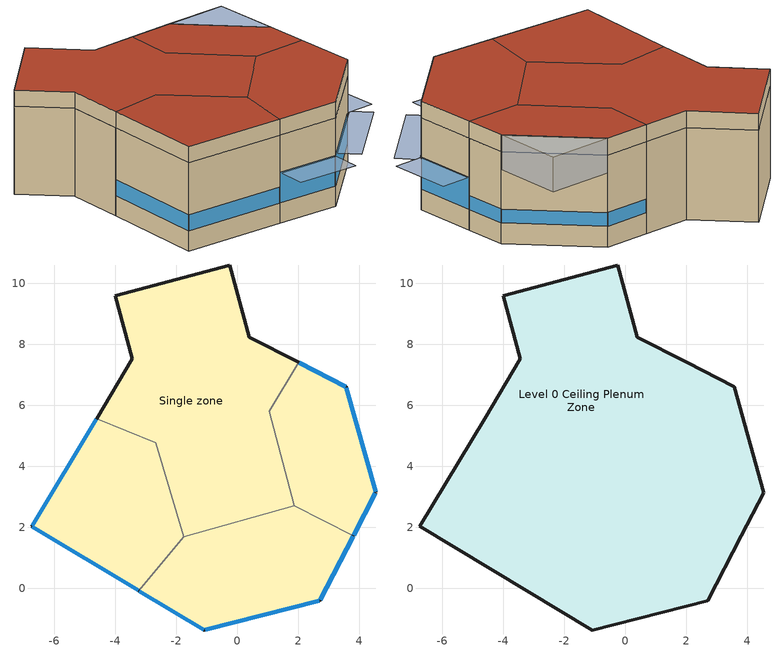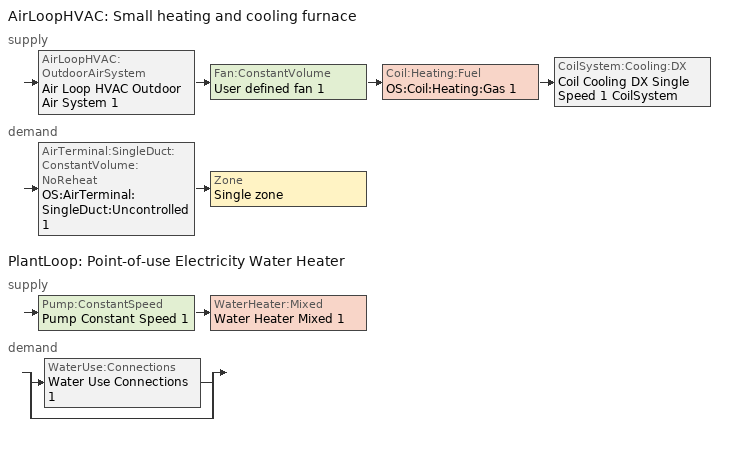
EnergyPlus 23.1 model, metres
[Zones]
Single zone
 floor ground (SLAB-ON-GRADE-FLOOR): 2.02,7.4 3.58,6.6 4.55,3.13 3.82,1.72 1.88,2.7 1.05,5.8 z0; -0.23,10.6 0.4,8.23 2.02,7.4 1.05,5.8 1.88,2.7 -1.75,1.69 -2.67,4.77 -4.61,5.55 -3.44,7.52 -3.99,9.59 z0; 1.88,2.7 3.82,1.72 2.71,-0.41 -1.07,-1.37 -3.22,-0.08 -1.75,1.69 z0; -4.61,5.55 -2.67,4.77 -1.75,1.69 -3.22,-0.08 -6.73,2.02 z0
 wall outside (EXTERIOR-WALL): 3.58,6.6 2.02,7.4 0.4,8.23 -0.23,10.6 -3.99,9.59 -3.44,7.52 -4.61,5.55 -6.73,2.02 -3.22,-0.08 -1.07,-1.37 2.71,-0.41 3.82,1.72 4.55,3.13 3.58,6.6 z0:3.35
 wall to Single zone (INTERIOR-WALL): 1.88,2.7 3.82,1.72 1.88,2.7 1.05,5.8 1.88,2.7 -1.75,1.69 1.88,2.7 / 2.02,7.4 1.05,5.8 2.02,7.4 / -2.67,4.77 -1.75,1.69 -3.22,-0.08 -1.75,1.69 -2.67,4.77 -4.61,5.55 -2.67,4.77 z0:3.35
 window (3'0" x 3'0" Double pane  Alum Construction): 3.56,6.61 2.04,7.39 / 3.83,1.74 4.54,3.11 z0.76:1.26; 4.54,3.15 3.59,6.57 z0.76:1.25; -1.04,-1.37 2.69,-0.42 / -3.2,-0.1 -1.09,-1.36 / 2.73,-0.39 3.81,1.7 z0.76:1.92; -4.62,5.53 -6.72,2.04 / -6.71,2.01 -3.24,-0.07 z0.76:1.38
 ceiling to Level 0 Ceiling Plenum Zone (Default interior ceiling): 3.82,1.72 4.55,3.13 3.58,6.6 2.02,7.4 1.05,5.8 1.88,2.7 z3.35; -1.75,1.69 1.88,2.7 1.05,5.8 2.02,7.4 0.4,8.23 -0.23,10.6 -3.99,9.59 -3.44,7.52 -4.61,5.55 -2.67,4.77 z3.35; -1.07,-1.37 2.71,-0.41 3.82,1.72 1.88,2.7 -1.75,1.69 -3.22,-0.08 z3.35; -3.22,-0.08 -1.75,1.69 -2.67,4.77 -4.61,5.55 -6.73,2.02 z3.35
Level 0 Ceiling Plenum Zone
 wall outside (EXTERIOR-WALL): 3.58,6.6 2.02,7.4 0.4,8.23 -0.23,10.6 -3.99,9.59 -3.44,7.52 -4.61,5.55 -6.73,2.02 -3.22,-0.08 -1.07,-1.37 2.71,-0.41 3.82,1.72 4.55,3.13 3.58,6.6 z3.35:3.96
 roof outside (EXTERIOR-ROOF): 3.82,1.72 4.55,3.13 3.58,6.6 2.02,7.4 1.05,5.8 1.88,2.7 z3.96; -1.75,1.69 1.88,2.7 1.05,5.8 2.02,7.4 0.4,8.23 -0.23,10.6 -3.99,9.59 -3.44,7.52 -4.61,5.55 -2.67,4.77 z3.96; -1.07,-1.37 2.71,-0.41 3.82,1.72 1.88,2.7 -1.75,1.69 -3.22,-0.08 z3.96; -3.22,-0.08 -1.75,1.69 -2.67,4.77 -4.61,5.55 -6.73,2.02 z3.96
shading: 4.55,3.13 5.76,5.46 / 5.76,5.46 3.58,6.6 z2.71:3.96; 3.58,6.6 4.55,3.13 z3.35:3.96; 4.55,3.13 5.76,5.46 3.58,6.6 z3.96; -0.6,-2.19 3.13,-1.24 2.92,-0.42 -0.81,-1.37 z1.92; -1.69,-2.36 -1.09,-1.36 -3.2,-0.1 -3.8,-1.09 z1.92; 3.76,-0.93 4.84,1.16 3.81,1.7 2.73,-0.39 z1.92
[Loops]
AirLoopHVAC 'Small heating and cooling furnace'
 supply: AirLoopHVAC:OutdoorAirSystem 'Air Loop HVAC Outdoor Air System 1' > Fan:ConstantVolume 'User defined fan 1' > Coil:Heating:Fuel 'OS:Coil:Heating:Gas 1' > CoilSystem:Cooling:DX 'Coil Cooling DX Single Speed 1 CoilSystem'
 demand: AirTerminal:SingleDuct:ConstantVolume:NoReheat 'OS:AirTerminal:SingleDuct:Uncontrolled 1' > Zone 'Single zone'
PlantLoop 'Point-of-use Electricity Water Heater'
 supply: Pump:ConstantSpeed 'Pump Constant Speed 1' > WaterHeater:Mixed 'Water Heater Mixed 1'
 demand: split
  | WaterUse:Connections 'Water Use Connections 1'
  | bypass
[Building]
East entrance bldg v2: North Axis {deg}=0
[Site:Location]
NREL east entrance building: Latitude {deg}=39.74; Longitude {deg}=-105.18; Time Zone {hr}=-7; Elevation {m}=1829
[SizingPeriod:DesignDay] Day of Month=21; Dry-Bulb Temperature Range Modifier Type=DefaultMultipliers; Barometric Pressure {Pa}=81198; Rain Indicator=No; Snow Indicator=No; Daylight Saving Time Indicator=No; Begin Environment Reset Mode=FullResetAtBeginEnvironment
Name | Month | Day Type | Maximum Dry-Bulb Temperature {C} | Daily Dry-Bulb Temperature Range {deltaC} | Humidity Condition Type | Wetbulb or DewPoint at Maximum Dry-Bulb {C} | Wind Speed {m/s} | Wind Direction {deg} | Solar Model Indicator | ASHRAE Clear Sky Optical Depth for Beam Irradiance (taub) | ASHRAE Clear Sky Optical Depth for Diffuse Irradiance (taud) | Enthalpy at Maximum Dry-Bulb {J/kg} | Sky Clearness
Denver Centennial  Golden   N Ann Clg .4% Condns DB=>MWB | 7 | SummerDesignDay | 33 | 15.2 | Wetbulb | 15.7 | 4.9 | 0 | ASHRAETau | 0.424 | 2.025
Denver Centennial  Golden   N Ann Clg .4% Condns DP=>MDB | 7 | SummerDesignDay | 20.2 | 15.2 | Dewpoint | 16.1 | 4.9 | 0 | ASHRAETau | 0.424 | 2.025
Denver Centennial  Golden   N Ann Clg .4% Condns Enth=>MDB | 7 | SummerDesignDay | 27.3 | 15.2 | Enthalpy |  | 4.9 | 0 | ASHRAETau | 0.424 | 2.025 | 59700
Denver Centennial  Golden   N Ann Clg .4% Condns WB=>MDB | 7 | SummerDesignDay | 27.3 | 15.2 | Wetbulb | 18.4 | 4.9 | 0 | ASHRAETau | 0.424 | 2.025
Denver Centennial  Golden   N Ann Htg 99.6% Condns DB | 12 | WinterDesignDay | -18.8 | 0 | Wetbulb | -18.8 | 3 | 340 | ASHRAEClearSky |  |  |  | 0
Denver Centennial  Golden   N Ann Htg Wind 99.6% Condns WS=>MCDB | 12 | WinterDesignDay | 3.9 | 0 | Wetbulb | 3.9 | 12.2 | 340 | ASHRAEClearSky |  |  |  | 0
Denver Centennial  Golden   N Ann Hum_n 99.6% Condns DP=>MCDB | 12 | WinterDesignDay | -10.9 | 0 | Dewpoint | -21.6 | 3 | 340 | ASHRAEClearSky |  |  |  | 0
[Material]
Name | Roughness | Thickness {m} | Conductivity {W/m-K} | Density {kg/m3} | Specific Heat {J/kg-K} | Thermal Absorptance | Solar Absorptance | Visible Absorptance
Built-up Roofing - 3/8 in. | Rough | 0.009525 | 0.16 | 1120 | 1460 | 0.9 | 0.7 | 0.7
Expanded Polystyrene - Extruded - 1 in. | MediumSmooth | 0.0254 | 0.00918 | 29 | 1210 | 0.9 | 0.7 | 0.7
Gypsum Board - 3/4 in. | MediumSmooth | 0.01905 | 0.16 | 800 | 1090 | 0.9 | 0.7 | 0.7
Gypsum Board - 5/8 in. | MediumSmooth | 0.015875 | 0.05066 | 800 | 1090 | 0.9 | 0.7 | 0.7
Hardboard - High Density - Standard-tempered Grade - 3/4 in. | Smooth | 0.01905 | 0.144 | 1010 | 1340 | 0.9 | 0.7 | 0.7
Lightweight Concrete - 6 in. - 80 lb/ft3 | MediumRough | 0.1524 | 0.53 | 1281.48 | 840 | 0.9 | 0.7 | 0.7
Mineral Fiber Batt Insulation - 10 in. | VeryRough | 0.254 | 0.05 | 19 | 960 | 0.9 | 0.7 | 0.7
Stuco | Rough | 0.013 | 0.22832 | 2659 | 837 | 0.5 | 0.5 | 0.5
Vegetable Fiber Board  Sheathing - Intermediate Density - 1/2 in. | Smooth | 0.0127 | 0.057 | 350 | 1300 | 0.9 | 0.7 | 0.7
Wood-Framed - 4 in. Studs - 16 in. OC - R-0 Cavity Insulation | Smooth | 0.0889 | 0.11626 | 126.145 | 1556.29 | 0.9 | 0.7 | 0.7
Wood-Framed - 4 in. Studs - 16 in. OC - R-11 Cavity Insulation | Smooth | 0.0889 | 0.0191 | 126.145 | 1556.29 | 0.9 | 0.7 | 0.7
[WindowMaterial:SimpleGlazingSystem]
3'0" x 3'0" Double pane  Alum Material: U-Factor {W/m2-K}=2.49844; Solar Heat Gain Coefficient=0.38
[Construction]
3'0" x 3'0" Double pane  Alum Construction: 3'0" x 3'0" Double pane  Alum Material
Default interior ceiling: Gypsum Board - 3/4 in.
EXTERIOR-ROOF: Built-up Roofing - 3/8 in., Hardboard - High Density - Standard-tempered Grade - 3/4 in., Mineral Fiber Batt Insulation - 10 in., Vegetable Fiber Board  Sheathing - Intermediate Density - 1/2 in.
EXTERIOR-WALL: Stuco, Expanded Polystyrene - Extruded - 1 in., Wood-Framed - 4 in. Studs - 16 in. OC - R-11 Cavity Insulation, Gypsum Board - 5/8 in.
INTERIOR-WALL: Gypsum Board - 5/8 in., Wood-Framed - 4 in. Studs - 16 in. OC - R-0 Cavity Insulation, Gypsum Board - 5/8 in.
SLAB-ON-GRADE-FLOOR: Lightweight Concrete - 6 in. - 80 lb/ft3
[Space]
Name | Zone | Space Type
Level 0 Ceiling Plenum | Level 0 Ceiling Plenum Zone | Plenum
Entry way 1 | Single zone | Entry way
Open area 1 | Single zone | Open area
Small office 1 | Single zone | Small office
Utility 1 | Single zone | Utility
[SpaceList]
Plenum: Level 0 Ceiling Plenum
Entry way: Entry way 1
Open area: Open area 1
Small office: Small office 1
Utility: Utility 1
[Zone] Multiplier=1
Name | Part of Total Floor Area
Level 0 Ceiling Plenum Zone | No
Single zone | Yes
[People] Number of People Calculation Method=People; Fraction Radiant=0.3; Activity Level Schedule=Default People Activity Schedule Very Low Activity - Seated Passive
Name | Zone or ZoneList or Space or SpaceList | Number of People Schedule | Number of People
People 2 | Open area | Office Space Occupancy | 4
Open area 1 Occupant 1 | Open area 1 | Office Space Occupancy | 1
People 1 | Small office | Core Zone Occupancy | 1
Small office 1 Occupant 1 | Small office 1 | Office Space Occupancy | 1
People 3 | Utility | Core Zone Occupancy | 1
[Lights] Schedule=Building Lights; Design Level Calculation Method=LightingLevel; Fraction Radiant=0.3
Name | Zone or ZoneList or Space or SpaceList | Lighting Level {W}
Lights 2 | Entry way | 56.32
Entry way  Luminaire 1 | Entry way 1 | 43.2
Lights 3 | Open area | 84.48
Open area 1 Luminaire 1; Open area 1 Luminaire 2 | Open area 1 | 168.96
Open area 1 Luminaire 3 | Open area 1 | 43.2
Lights 4 | Small office | 56.32
Small office 1 Luminaire 1 | Small office 1 | 500
Small office 1 Luminaire 2 | Small office 1 | 129.6
Lights 1 | Utility | 50
Utility 1 Luminaire 1 | Utility 1 | 84.48
Utility 1 Luminaire 2 | Utility 1 | 64.8
[ElectricEquipment] Design Level Calculation Method=EquipmentLevel; Fraction Radiant=0.3
Name | Zone or ZoneList or Space or SpaceList | Schedule | Design Level {W}
Electric Equipment 1 | Open area | Building Plug Load | 480
Electric Equipment 2 | Open area | Building Plug Load | 60
Electric Equipment 3 | Open area | Building Plug Load | 156
Electric Equipment 4 | Open area | Building Plug Load | 48
Open area 1 Plug Load 1 | Open area 1 | Building Plug Load | 10
Open area 1 Plug Load 2 | Open area 1 | Building Plug Load | 73
Open area 1 Plug Load 3 | Open area 1 | Always On Discrete | 75
Open area 1 Plug Load 4 | Open area 1 | Building Plug Load | 48
Open area 1 Plug Load 5 | Open area 1 | Building Plug Load | 130
Open area 1 Plug Load 6 | Open area 1 | Building Plug Load | 960
Electric Equipment 5 | Small office | Building Plug Load | 5
Electric Equipment 6 | Small office | Building Plug Load | 73
Electric Equipment 7 | Small office | Building Plug Load | 75
Small office 1 Plug Load 1 | Small office 1 | Building Plug Load | 60
Small office 1 Plug Load 2 | Small office 1 | Building Plug Load | 90
Small office 1 Plug Load 3 | Small office 1 | Building Plug Load | 52
Electric Equipment 8 | Utility | Building Plug Load | 90
[ZoneInfiltration:DesignFlowRate] Schedule=Infiltration Schedule 100% 24/7-365; Design Flow Rate Calculation Method=Flow/ExteriorArea
Name | Zone or ZoneList or Space or SpaceList | Flow Rate per Exterior Surface Area {m3/s-m2} | Constant Term Coefficient
Space Type 1 Leaky Bldg Infiltration | Plenum | 0.001524
Entry way Leaky Bldg Infiltration | Entry way | 0.002032
Open area Leaky Bldg Infiltration | Open area | 0.001524 | 1
Small office Leaky Bldg Infiltration | Small office | 0.001524
Utility Leaky Bldg Infiltration | Utility | 0.001524
[DesignSpecification:OutdoorAir] Outdoor Air Method=Sum; Outdoor Air Flow per Person {m3/s-person}=0.00943895; Outdoor Air Flow per Zone Floor Area {m3/s-m2}=0; Outdoor Air Flow per Zone {m3/s}=0; Outdoor Air Flow Air Changes per Hour {1/hr}=0
Open area Min OA; Entry way Min OA; Small office Min OA; Utility Min OA
[DesignSpecification:OutdoorAir:SpaceList]
Single zone DSOA Space List: Space 1=Entry way 1; Space 1 Design Specification Outdoor Air Object=Entry way Min OA; Space 2=Open area 1; Space 2 Design Specification Outdoor Air Object=Open area Min OA; Space 3=Small office 1; Space 3 Design Specification Outdoor Air Object=Small office Min OA; Space 4=Utility 1; Space 4 Design Specification Outdoor Air Object=Utility Min OA
[DesignSpecification:ZoneAirDistribution]
Single zone Design Spec Zone Air Dist: Zone Air Distribution Effectiveness in Cooling Mode=1; Zone Air Distribution Effectiveness in Heating Mode=1
[Sizing:Zone]
Single zone: Zone Cooling Design Supply Air Temperature Input Method=SupplyAirTemperature; Zone Cooling Design Supply Air Temperature {C}=12.7778; Zone Cooling Design Supply Air Temperature Difference {deltaC}=11.11; Zone Heating Design Supply Air Temperature Input Method=SupplyAirTemperature; Zone Heating Design Supply Air Temperature {C}=40; Zone Heating Design Supply Air Temperature Difference {deltaC}=11.11; Zone Cooling Design Supply Air Humidity Ratio {kgWater/kgDryAir}=0.0085; Zone Heating Design Supply Air Humidity Ratio {kgWater/kgDryAir}=0.008; Design Specification Outdoor Air Object=Single zone DSOA Space List; Cooling Design Air Flow Method=DesignDay; Cooling Design Air Flow Rate {m3/s}=0.0755116; Cooling Minimum Air Flow per Zone Floor Area {m3/s-m2}=0.000762; Cooling Minimum Air Flow {m3/s}=0.471947; Cooling Minimum Air Flow Fraction=0.12; Heating Design Air Flow Method=DesignDay; Heating Design Air Flow Rate {m3/s}=0.0755116; Heating Maximum Air Flow per Zone Floor Area {m3/s-m2}=0.002032; Heating Maximum Air Flow {m3/s}=0.141584; Heating Maximum Air Flow Fraction=0.3; Design Specification Zone Air Distribution Object=Single zone Design Spec Zone Air Dist; Account for Dedicated Outdoor Air System=No; Zone Load Sizing Method=Sensible Load Only No Latent Load; Zone Latent Cooling Design Supply Air Humidity Ratio Input Method=HumidityRatioDifference; Zone Cooling Design Supply Air Humidity Ratio Difference {kgWater/kgDryAir}=0.005; Zone Latent Heating Design Supply Air Humidity Ratio Input Method=HumidityRatioDifference; Zone Humidification Design Supply Air Humidity Ratio Difference {kgWater/kgDryAir}=0.005
[Sizing:System]
Small heating and cooling furnace: Type of Load to Size On=Sensible; Design Outdoor Air Flow Rate {m3/s}=Autosize; Central Heating Maximum System Air Flow Ratio=0.3; Preheat Design Temperature {C}=7; Preheat Design Humidity Ratio {kgWater/kgDryAir}=0.008; Precool Design Temperature {C}=12.8; Precool Design Humidity Ratio {kgWater/kgDryAir}=0.008; Central Cooling Design Supply Air Temperature {C}=12.8; Central Heating Design Supply Air Temperature {C}=40; Type of Zone Sum to Use=NonCoincident; 100% Outdoor Air in Cooling=No; 100% Outdoor Air in Heating=No; Central Cooling Design Supply Air Humidity Ratio {kgWater/kgDryAir}=0.0085; Central Heating Design Supply Air Humidity Ratio {kgWater/kgDryAir}=0.008; Cooling Supply Air Flow Rate Method=DesignDay; Cooling Supply Air Flow Rate {m3/s}=0; Cooling Supply Air Flow Rate Per Floor Area {m3/s-m2}=0.00996765; Cooling Fraction of Autosized Cooling Supply Air Flow Rate=1; Cooling Supply Air Flow Rate Per Unit Cooling Capacity {m3/s-W}=3.94755e-05; Heating Supply Air Flow Rate Method=DesignDay; Heating Supply Air Flow Rate {m3/s}=0; Heating Supply Air Flow Rate Per Floor Area {m3/s-m2}=0.00996765; Heating Fraction of Autosized Heating Supply Air Flow Rate=1; Heating Fraction of Autosized Cooling Supply Air Flow Rate=1; Heating Supply Air Flow Rate Per Unit Heating Capacity {m3/s-W}=3.15882e-05; System Outdoor Air Method=ZoneSum; Zone Maximum Outdoor Air Fraction=1; Cooling Design Capacity Method=CoolingDesignCapacity; Cooling Design Capacity {W}=Autosize; Cooling Design Capacity Per Floor Area {W/m2}=234.7; Fraction of Autosized Cooling Design Capacity=1; Heating Design Capacity Method=HeatingDesignCapacity; Heating Design Capacity {W}=Autosize; Heating Design Capacity Per Floor Area {W/m2}=157; Fraction of Autosized Heating Design Capacity=1; Central Cooling Capacity Control Method=OnOff
[Sizing:Plant]
Point-of-use Electricity Water Heater: Loop Type=Heating; Design Loop Exit Temperature {C}=48.8889; Loop Design Temperature Difference {deltaC}=11.1111; Sizing Option=NonCoincident; Zone Timesteps in Averaging Window=1; Coincident Sizing Factor Mode=None
[ZoneControl:Thermostat]
Single zone Thermostat: Zone or ZoneList=Single zone; Control Type Schedule=Single zone Thermostat Schedule; Control 1=Single zone Thermostat; Temperature Difference Between Cutout And Setpoint {deltaC}=0
[ThermostatSetpoint:DualSetpoint]
Single zone Thermostat: Heating Setpoint Temperature Schedule=Space Thermostat Heating Setpoint; Cooling Setpoint Temperature Schedule=Space Thermostat Cooling Setpoint
[ZoneHVAC:Baseboard:Convective:Electric]
Elec Baseboard: Availability Schedule=Always On Discrete 1; Heating Design Capacity {W}=205.95; Efficiency=0.9
[AirTerminal:SingleDuct:ConstantVolume:NoReheat]
OS:AirTerminal:SingleDuct:Uncontrolled 1: Availability Schedule=Always On Discrete 1; Maximum Air Flow Rate {m3/s}=AutoSize
[Zone equipment]
Single zone: OS:AirTerminal:SingleDuct:Uncontrolled 1, Elec Baseboard
[Fan:ConstantVolume]
User defined fan 1: Availability Schedule=Always On Discrete; Fan Total Efficiency=0.8; Pressure Rise {Pa}=311.361; Maximum Flow Rate {m3/s}=AutoSize; Motor Efficiency=0.8574; Motor In Airstream Fraction=1
[Coil:Cooling:DX:SingleSpeed]
Coil Cooling DX Single Speed 1: Availability Schedule=Always On Discrete; Gross Rated Total Cooling Capacity {W}=Autosize; Gross Rated Sensible Heat Ratio=Autosize; Gross Rated Cooling COP {W/W}=2.591; Rated Air Flow Rate {m3/s}=Autosize; 2017 Rated Evaporator Fan Power Per Volume Flow Rate {W/(m3/s)}=773.3; 2023 Rated Evaporator Fan Power Per Volume Flow Rate {W/(m3/s)}=934.4; Total Cooling Capacity Function of Temperature Curve=ptac_coil_clg_dx_1spd_clg_curve_f_of_temp 1; Total Cooling Capacity Function of Flow Fraction Curve=ptac_coil_clg_dx_1spd_clg_curve_f_of_flow 1; Energy Input Ratio Function of Temperature Curve=ptac_coil_clg_dx_1spd_energy_input_ratio_f_of_temp 1; Energy Input Ratio Function of Flow Fraction Curve=ptac_coil_clg_dx_1spd_energy_input_ratio_f_of_flow 1; Part Load Fraction Correlation Curve=ptac_coil_clg_dx_1spd_part_load_fraction 1; Minimum Outdoor Dry-Bulb Temperature for Compressor Operation {C}=-25; Nominal Time for Condensate Removal to Begin {s}=0; Ratio of Initial Moisture Evaporation Rate and Steady State Latent Capacity=0; Maximum Cycling Rate {cycles/hr}=1; Latent Capacity Time Constant {s}=0; Condenser Type=AirCooled; Evaporative Condenser Effectiveness=0; Evaporative Condenser Air Flow Rate {m3/s}=Autosize; Evaporative Condenser Pump Rated Power Consumption {W}=Autosize; Crankcase Heater Capacity {W}=0; Maximum Outdoor Dry-Bulb Temperature for Crankcase Heater Operation {C}=5.68434e-14; Basin Heater Capacity {W/K}=0; Basin Heater Setpoint Temperature {C}=10
[Coil:Heating:Fuel]
OS:Coil:Heating:Gas 1: Availability Schedule=Always On Discrete 1; Fuel Type=NaturalGas; Burner Efficiency=0.98; Nominal Capacity {W}=AutoSize; Parasitic Electric Load {W}=0; Parasitic Fuel Load {W}=0
[CoilSystem:Cooling:DX]
Coil Cooling DX Single Speed 1 CoilSystem: Availability Schedule=Always On Discrete; Cooling Coil=Coil Cooling DX Single Speed 1
[Controller:OutdoorAir]
Controller Outdoor Air 1: Minimum Outdoor Air Flow Rate {m3/s}=Autosize; Maximum Outdoor Air Flow Rate {m3/s}=Autosize; Economizer Control Type=NoEconomizer; Economizer Control Action Type=ModulateFlow; Economizer Maximum Limit Dry-Bulb Temperature {C}=28; Economizer Maximum Limit Enthalpy {J/kg}=64000; Economizer Minimum Limit Dry-Bulb Temperature {C}=-100; Lockout Type=NoLockout; Minimum Limit Type=FixedMinimum; Mechanical Ventilation Controller=Controller Mechanical Ventilation 1; High Humidity Control=No; Control High Indoor Humidity Based on Outdoor Humidity Ratio=Yes; Heat Recovery Bypass Control Type=BypassWhenOAFlowGreaterThanMinimum
[Controller:MechanicalVentilation]
Controller Mechanical Ventilation 1: Availability Schedule=Always On Discrete 1; Demand Controlled Ventilation=No; System Outdoor Air Method=ZoneSum; Zone or ZoneList 1=Single zone; Design Specification Outdoor Air Object Name 1=Open area Min OA; Design Specification Zone Air Distribution Object Name 1=Single zone Design Spec Zone Air Dist
[AirLoopHVAC]
Small heating and cooling furnace: Design Supply Air Flow Rate {m3/s}=AutoSize; Design Return Air Flow Fraction of Supply Air Flow=1
[Pump:ConstantSpeed]
Pump Constant Speed 1: Design Flow Rate {m3/s}=Autosize; Design Pump Head {Pa}=89672; Design Power Consumption {W}=Autosize; Motor Efficiency=0.9; Fraction of Motor Inefficiencies to Fluid Stream=0; Pump Control Type=Intermittent; Design Power Sizing Method=PowerPerFlowPerPressure; Design Electric Power per Unit Flow Rate {W/(m3/s)}=348701.1; Design Shaft Power per Unit Flow Rate per Unit Head {W/((m3/s)-Pa)}=1.28205
[WaterHeater:Mixed]
Water Heater Mixed 1: Tank Volume {m3}=0.3785; Setpoint Temperature Schedule=Point-of-use Electricity Water Heater Water Temp - 120.0F; Deadband Temperature Difference {deltaC}=2; Maximum Temperature Limit {C}=82.22; Heater Control Type=Cycle; Heater Maximum Capacity {W}=845000; Heater Ignition Minimum Flow Rate {m3/s}=0; Heater Ignition Delay {s}=0; Heater Fuel Type=Electricity; Heater Thermal Efficiency=0.98; Off Cycle Parasitic Fuel Consumption Rate {W}=0; Off Cycle Parasitic Fuel Type=Electricity; Off Cycle Parasitic Heat Fraction to Tank=0; On Cycle Parasitic Fuel Consumption Rate {W}=0; On Cycle Parasitic Fuel Type=Electricity; On Cycle Parasitic Heat Fraction to Tank=0; Ambient Temperature Indicator=Schedule; Ambient Temperature Schedule=Water Heater Ambient Temp Schedule - 70F; Off Cycle Loss Coefficient to Ambient Temperature {W/K}=0; Off Cycle Loss Fraction to Zone=1; On Cycle Loss Coefficient to Ambient Temperature {W/K}=0; On Cycle Loss Fraction to Zone=1; Use Side Effectiveness=1; Source Side Effectiveness=1; Use Side Design Flow Rate {m3/s}=Autosize; Source Side Design Flow Rate {m3/s}=Autosize; Indirect Water Heating Recovery Time {hr}=1.5; Source Side Flow Control Mode=IndirectHeatPrimarySetpoint
[WaterHeater:Sizing]
Water Heater Mixed 1: Design Mode=PeakDraw; Time Storage Can Meet Peak Draw {hr}=0.538503; Time for Tank Recovery {hr}=0; Nominal Tank Volume for Autosizing Plant Connections {m3}=1
[PlantLoop]
Point-of-use Electricity Water Heater: Fluid Type=Water; Plant Equipment Operation Scheme=Point-of-use Electricity Water Heater Operation Schemes; Maximum Loop Temperature {C}=100; Minimum Loop Temperature {C}=0; Maximum Loop Flow Rate {m3/s}=Autosize; Minimum Loop Flow Rate {m3/s}=0; Plant Loop Volume {m3}=Autocalculate; Load Distribution Scheme=Optimal; Plant Loop Demand Calculation Scheme=SingleSetpoint; Common Pipe Simulation=None
[PlantEquipmentList]
Point-of-use Electricity Water Heater Heating Equipment List: Water Heater Mixed 1
[PlantEquipmentOperation:HeatingLoad]
Point-of-use Electricity Water Heater Heating Operation Scheme: Load Range 1 Lower Limit {W}=0; Load Range 1 Upper Limit {W}=1000000000; Range 1 Equipment List=Point-of-use Electricity Water Heater Heating Equipment List
[PlantEquipmentOperationSchemes]
Point-of-use Electricity Water Heater Operation Schemes: Control Scheme 1=Point-of-use Electricity Water Heater Heating Operation Scheme; Control Scheme 1 Schedule=Always On Discrete
[AvailabilityManager:Scheduled] Schedule=Always On Discrete
Small heating and cooling furnace Availability Manager; Air Loop HVAC Outdoor Air System 1 Availability Manager
[SetpointManager:Scheduled]
Setpoint Manager Scheduled 2: Control Variable=Temperature; Schedule=Point-of-use Electricity Water Heater Water Temp - 120.0F
[SetpointManager:SingleZone:Reheat] Control Variable=Temperature; Minimum Supply Air Temperature {C}=12.7778; Maximum Supply Air Temperature {C}=40.5556; Control Zone=Single zone
Name | Setpoint Node or NodeList
Fan Outlet OS Default SPM | Fan Outlet
Htg Coil Outlet OS Default SPM | Htg Coil Outlet
OS:SetpointManager:SingleZone:Reheat 1 | Furnace Outlet
[SetpointManager:MixedAir]
Mixed Air OS Default SPM: Control Variable=Temperature; Setpoint Node or NodeList=Mixed Air
[WaterUse:Equipment] Flow Rate Fraction Schedule=Building Water Use; Zone=Single zone
Name | Peak Flow Rate {m3/s} | Target Temperature Schedule
Utility 1 Water Fixture 1 | 1.68222e-05 | 6.056 L/s Toilet mixed temp 40.0F
Utility 1 Water Fixture 2 | 1.7525e-05 | 0.06309 m^3/hr Faucet mixed temp 100.0F
[WaterUse:Connections]
Water Use Connections 1: Water Use Equipment 1=Utility 1 Water Fixture 1; Water Use Equipment 2=Utility 1 Water Fixture 2
[Schedule:Day:Interval]
Building Lights Default Weekday Schedule: No, 07:00, 0.2, 16:00, 0.9, 18:00, 0.7, 20:00, 0.5, 24:00, 0.2
Building Lights Summer Design Day 1; Space Occupancy Summer Design Day 1; Space Occupancy Winter Design Day 1; Building Plug Load Summer Design Day 1; Schedule Day 4: No, 24:00, 1
Building Lights Winter Design Day 1; Building Plug Load Winter Design Day 1; Schedule Day 8; All Weekends 9: No, 24:00, 0
All Weekends 8: No, 24:00, 0.25
Space Occupancy Default Weekday Schedule: No, 07:00, 0.25, 16:15, 0.5, 18:00, 1, 24:00, 0.25
Schedule Day 5: No, 24:00, 120
All Weekends 10; Schedule Day 7: No, 24:00, 0.3
Building Plug Load Default Weekday Schedule: No, 06:15, 0.3, 17:00, 0.9, 24:00, 0.3
Schedule Day 6: No, 07:00, 0.1, 16:00, 0.3, 24:00, 0.1
All Weekends 13; Space Thermostat Heating Setpoint Default Weekday Schedule: No, 24:00, 16.78
Space Thermostat Heating Setpoint Summer Design Day 1; Space Thermostat Heating Setpoint Winter Design Day 1: No, 24:00, 22.11
All Weekends 12; Space Thermostat Cooling Setpoint Default Weekday Schedule: No, 24:00, 20.94
Space Thermostat Cooling Setpoint Summer Design Day 1; Space Thermostat Cooling Setpoint Winter Design Day 1: No, 24:00, 22.78
Building Water Use Default Weekday Schedule: No, 06:45, 0, 17:00, 0.1525, 24:00, 0
Point-of-use Electricity Water Heater Water Temp Default: No, 24:00, 48.8889
Schedule Day 1: No, 24:00, 4.44444
Schedule Day 2: No, 24:00, 37.7778
Water Heater Ambient Temp Schedule - 70F Default: No, 24:00, 21.1111
[Schedule:Week:Daily]
Building Lights Week Rule - Jan1-Dec31: Building Lights Default Weekday Schedule, Building Lights Default Weekday Schedule, Building Lights Default Weekday Schedule, Building Lights Default Weekday Schedule, Building Lights Default Weekday Schedule, Building Lights Default Weekday Schedule, Building Lights Default Weekday Schedule, Building Lights Default Weekday Schedule, Building Lights Summer Design Day 1, Building Lights Winter Design Day 1, Building Lights Default Weekday Schedule, Building Lights Default Weekday Schedule
Office Space Occupancy Week Rule - Jan1-Dec31: All Weekends 8, Space Occupancy Default Weekday Schedule, Space Occupancy Default Weekday Schedule, Space Occupancy Default Weekday Schedule, Space Occupancy Default Weekday Schedule, Space Occupancy Default Weekday Schedule, All Weekends 8, Space Occupancy Default Weekday Schedule, Space Occupancy Summer Design Day 1, Space Occupancy Winter Design Day 1, Space Occupancy Default Weekday Schedule, Space Occupancy Default Weekday Schedule
Default People Activity Schedule Very Low Activity - Seated Passive Week Rule - Jan1-Dec31: Schedule Day 5, Schedule Day 5, Schedule Day 5, Schedule Day 5, Schedule Day 5, Schedule Day 5, Schedule Day 5, Schedule Day 5, Schedule Day 5, Schedule Day 5, Schedule Day 5, Schedule Day 5
Building Plug Load Week Rule - Jan1-Dec31: All Weekends 10, Building Plug Load Default Weekday Schedule, Building Plug Load Default Weekday Schedule, Building Plug Load Default Weekday Schedule, Building Plug Load Default Weekday Schedule, Building Plug Load Default Weekday Schedule, All Weekends 10, Building Plug Load Default Weekday Schedule, Building Plug Load Summer Design Day 1, Building Plug Load Winter Design Day 1, Building Plug Load Default Weekday Schedule, Building Plug Load Default Weekday Schedule
Core Zone Occupancy Week Rule - Jan1-Dec31: Schedule Day 8, Schedule Day 6, Schedule Day 6, Schedule Day 6, Schedule Day 6, Schedule Day 6, Schedule Day 8, Schedule Day 6, Schedule Day 6, Schedule Day 6, Schedule Day 6, Schedule Day 6
Space Thermostat Heating Setpoint Week Rule - Jan1-Dec31: All Weekends 13, Space Thermostat Heating Setpoint Default Weekday Schedule, Space Thermostat Heating Setpoint Default Weekday Schedule, Space Thermostat Heating Setpoint Default Weekday Schedule, Space Thermostat Heating Setpoint Default Weekday Schedule, Space Thermostat Heating Setpoint Default Weekday Schedule, All Weekends 13, Space Thermostat Heating Setpoint Default Weekday Schedule, Space Thermostat Heating Setpoint Summer Design Day 1, Space Thermostat Heating Setpoint Winter Design Day 1, Space Thermostat Heating Setpoint Default Weekday Schedule, Space Thermostat Heating Setpoint Default Weekday Schedule
Space Thermostat Cooling Setpoint Week Rule - Jan1-Dec31: All Weekends 12, Space Thermostat Cooling Setpoint Default Weekday Schedule, Space Thermostat Cooling Setpoint Default Weekday Schedule, Space Thermostat Cooling Setpoint Default Weekday Schedule, Space Thermostat Cooling Setpoint Default Weekday Schedule, Space Thermostat Cooling Setpoint Default Weekday Schedule, All Weekends 12, Space Thermostat Cooling Setpoint Default Weekday Schedule, Space Thermostat Cooling Setpoint Summer Design Day 1, Space Thermostat Cooling Setpoint Winter Design Day 1, Space Thermostat Cooling Setpoint Default Weekday Schedule, Space Thermostat Cooling Setpoint Default Weekday Schedule
0.06309 m^3/hr Faucet mixed temp 100.0F Week Rule - Jan1-Dec31: Schedule Day 2, Schedule Day 2, Schedule Day 2, Schedule Day 2, Schedule Day 2, Schedule Day 2, Schedule Day 2, Schedule Day 2, Schedule Day 7, Schedule Day 2, Schedule Day 2, Schedule Day 2
6.056 L/s Toilet mixed temp 40.0F Week Rule - Jan1-Dec31: Schedule Day 1, Schedule Day 1, Schedule Day 1, Schedule Day 1, Schedule Day 1, Schedule Day 1, Schedule Day 1, Schedule Day 1, Schedule Day 1, Schedule Day 1, Schedule Day 1, Schedule Day 1
Building Water Use Week Rule - Jan1-Dec31: All Weekends 9, Building Water Use Default Weekday Schedule, Building Water Use Default Weekday Schedule, Building Water Use Default Weekday Schedule, Building Water Use Default Weekday Schedule, Building Water Use Default Weekday Schedule, All Weekends 9, Building Water Use Default Weekday Schedule, Building Water Use Default Weekday Schedule, Building Water Use Default Weekday Schedule, Building Water Use Default Weekday Schedule, Building Water Use Default Weekday Schedule
Infiltration Schedule 100% 24/7-365 Week Rule - Jan1-Dec31: Schedule Day 4, Schedule Day 4, Schedule Day 4, Schedule Day 4, Schedule Day 4, Schedule Day 4, Schedule Day 4, Schedule Day 4, Schedule Day 4, Schedule Day 4, Schedule Day 4, Schedule Day 4
Point-of-use Electricity Water Heater Water Temp - 120.0F Week Rule - Jan1-Dec31: Point-of-use Electricity Water Heater Water Temp Default, Point-of-use Electricity Water Heater Water Temp Default, Point-of-use Electricity Water Heater Water Temp Default, Point-of-use Electricity Water Heater Water Temp Default, Point-of-use Electricity Water Heater Water Temp Default, Point-of-use Electricity Water Heater Water Temp Default, Point-of-use Electricity Water Heater Water Temp Default, Point-of-use Electricity Water Heater Water Temp Default, Point-of-use Electricity Water Heater Water Temp Default, Point-of-use Electricity Water Heater Water Temp Default, Point-of-use Electricity Water Heater Water Temp Default, Point-of-use Electricity Water Heater Water Temp Default
Water Heater Ambient Temp Schedule - 70F Week Rule - Jan1-Dec31: Water Heater Ambient Temp Schedule - 70F Default, Water Heater Ambient Temp Schedule - 70F Default, Water Heater Ambient Temp Schedule - 70F Default, Water Heater Ambient Temp Schedule - 70F Default, Water Heater Ambient Temp Schedule - 70F Default, Water Heater Ambient Temp Schedule - 70F Default, Water Heater Ambient Temp Schedule - 70F Default, Water Heater Ambient Temp Schedule - 70F Default, Water Heater Ambient Temp Schedule - 70F Default, Water Heater Ambient Temp Schedule - 70F Default, Water Heater Ambient Temp Schedule - 70F Default, Water Heater Ambient Temp Schedule - 70F Default
[Schedule:Year]
Building Lights: Building Lights Week Rule - Jan1-Dec31, 1, 1, 12, 31
Office Space Occupancy: Office Space Occupancy Week Rule - Jan1-Dec31, 1, 1, 12, 31
Default People Activity Schedule Very Low Activity - Seated Passive: Default People Activity Schedule Very Low Activity - Seated Passive Week Rule - Jan1-Dec31, 1, 1, 12, 31
Building Plug Load: Building Plug Load Week Rule - Jan1-Dec31, 1, 1, 12, 31
Core Zone Occupancy: Core Zone Occupancy Week Rule - Jan1-Dec31, 1, 1, 12, 31
Space Thermostat Heating Setpoint: Space Thermostat Heating Setpoint Week Rule - Jan1-Dec31, 1, 1, 12, 31
Space Thermostat Cooling Setpoint: Space Thermostat Cooling Setpoint Week Rule - Jan1-Dec31, 1, 1, 12, 31
0.06309 m^3/hr Faucet mixed temp 100.0F: 0.06309 m^3/hr Faucet mixed temp 100.0F Week Rule - Jan1-Dec31, 1, 1, 12, 31
6.056 L/s Toilet mixed temp 40.0F: 6.056 L/s Toilet mixed temp 40.0F Week Rule - Jan1-Dec31, 1, 1, 12, 31
Building Water Use: Building Water Use Week Rule - Jan1-Dec31, 1, 1, 12, 31
Infiltration Schedule 100% 24/7-365: Infiltration Schedule 100% 24/7-365 Week Rule - Jan1-Dec31, 1, 1, 12, 31
Point-of-use Electricity Water Heater Water Temp - 120.0F: Point-of-use Electricity Water Heater Water Temp - 120.0F Week Rule - Jan1-Dec31, 1, 1, 12, 31
Water Heater Ambient Temp Schedule - 70F: Water Heater Ambient Temp Schedule - 70F Week Rule - Jan1-Dec31, 1, 1, 12, 31
[Schedule:Compact]
Single zone Thermostat Schedule: Through: 12/31, For: AllDays, Until: 24:00, 4
[Schedule:Constant] Hourly Value=1
Always On Discrete; Always On Discrete 1
[Curve:Quadratic]
Name | Coefficient1 Constant | Coefficient2 x | Coefficient3 x**2 | Minimum Value of x | Maximum Value of x
ptac_coil_clg_dx_1spd_clg_curve_f_of_flow 1 | 0.77136 | 0.34053 | -0.11088 | 0.75918 | 1.13877
ptac_coil_clg_dx_1spd_energy_input_ratio_f_of_flow 1 | 1.2055 | -0.32953 | 0.12308 | 0.75918 | 1.13877
ptac_coil_clg_dx_1spd_part_load_fraction 1 | 0.771 | 0.229 | 0 | 0 | 1
[Curve:Biquadratic] Minimum Value of x=17; Maximum Value of x=22; Minimum Value of y=13; Maximum Value of y=46
Name | Coefficient1 Constant | Coefficient2 x | Coefficient3 x**2 | Coefficient4 y | Coefficient5 y**2 | Coefficient6 x*y
ptac_coil_clg_dx_1spd_clg_curve_f_of_temp 1 | 0.42415 | 0.04426 | -0.00042 | 0.00333 | -8e-05 | -0.00021
ptac_coil_clg_dx_1spd_energy_input_ratio_f_of_temp 1 | 1.23649 | -0.02431 | 0.00057 | -0.01434 | 0.00063 | -0.00038
